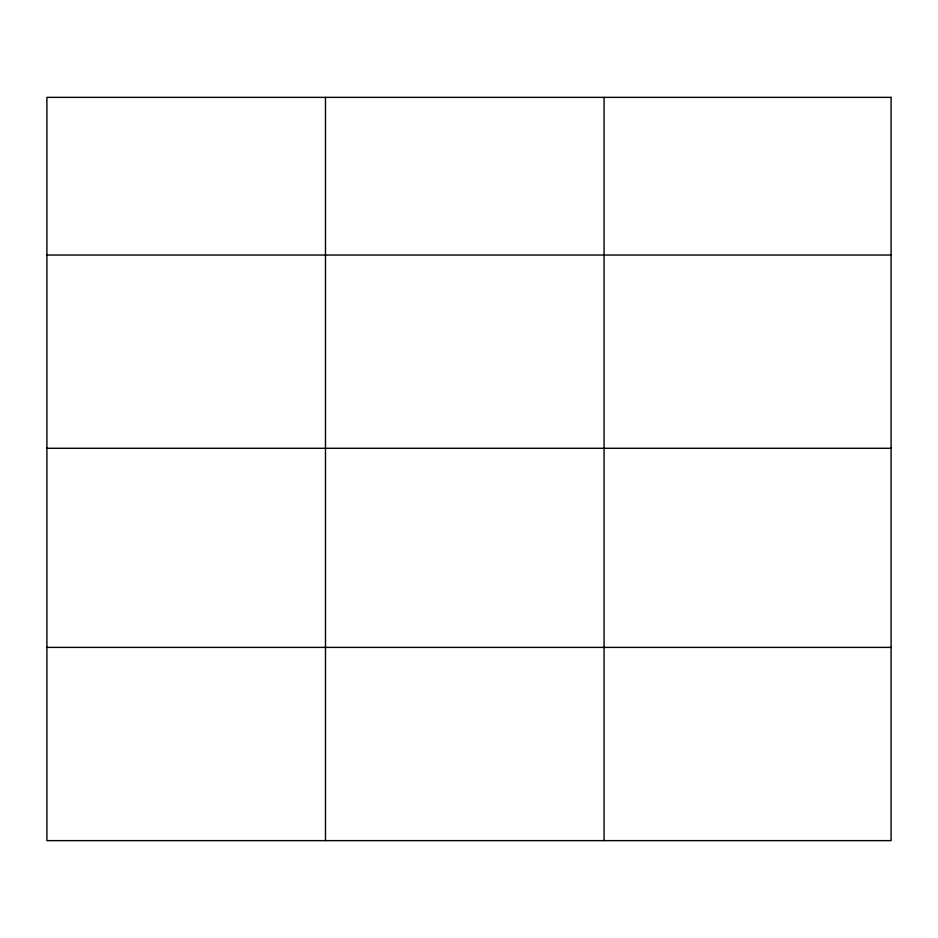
<?xml version="1.0" encoding="UTF-8"?>
<svg xmlns="http://www.w3.org/2000/svg" width="938" height="938" viewBox="0 0 938 938"><rect width="100%" height="100%" fill="white"/><g stroke="black" fill="none" stroke-linecap="round" stroke-linejoin="round"><path stroke-width="1.41" d="M46.9 255.042L891.1 255.042M46.9 448.282L891.1 448.282M46.9 647.384L891.1 647.384M604.072 97.364L604.072 840.636M325.486 97.364L325.486 840.636M891.1 97.364L46.9 97.364L46.9 840.636L891.1 840.636L891.1 97.364"/></g></svg>
